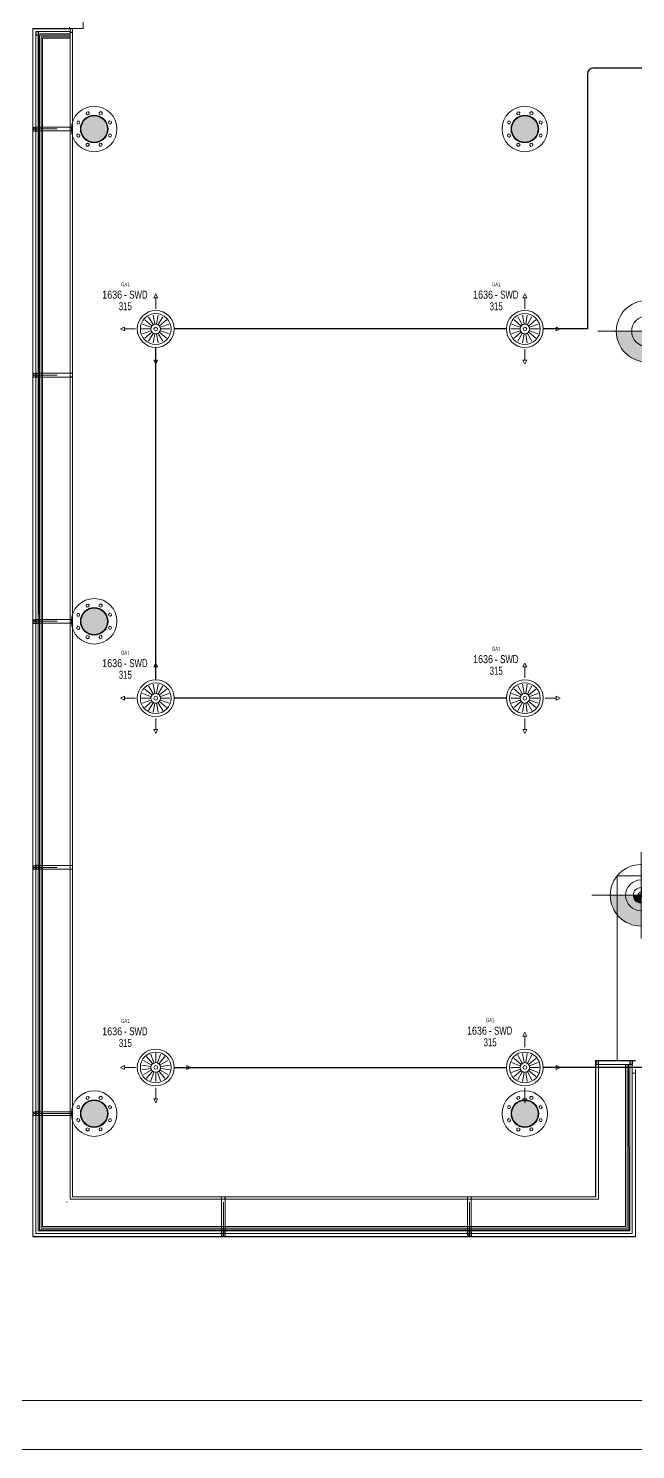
# Model space of a CAD drawing. Extents: x -9058 to 11890, y 0 to 4205.
# Drawn here: x 7628 to 8615, y 0 to 2309 of the extents above; entities that cross this region are included whole.
import ezdxf
from ezdxf.enums import TextEntityAlignment as Align

# ---------------------------------------------------------------- set-up
doc = ezdxf.new("R2010")
doc.units = 0
doc.header["$MEASUREMENT"] = 0
doc.layers.get('0').update_dxf_attribs({"color": 9, "lineweight": 9})
for name, color, linetype, lineweight in [('-M-HV-MNF-KOD', 241, 'Continuous', 9), ('-M-HV-MNF-OLCU', 241, 'Continuous', 9), ('-M-HVAC-S-MNFTXT', 61, 'Continuous', 9), ('32', 9, 'Continuous', 9), ('40A', 9, 'Continuous', 9), ('E-KABLO', 7, 'Continuous', 30), ('M-TEFRIS2-015', 129, 'Continuous', 9), ('M-TEFRIS2-015 @ 1 (1)', 129, 'Continuous', 9), ('M-TEFRIS2-015 @ 10 (1)', 129, 'Continuous', 9), ('M-TEFRIS2-015 @ 10 (2)', 129, 'Continuous', 9), ('M-TEFRIS2-015 @ 2 (1)', 129, 'Continuous', 9), ('M-TEFRIS2-015 @ 20', 129, 'Continuous', 9), ('M-TEFRIS2-015 @ 5 (1)', 129, 'Continuous', 9), ('M-TEFRIS2-015 @ 5 (2)', 129, 'Continuous', 9)]:
    doc.layers.add(name, color=color, linetype=linetype, lineweight=lineweight)
doc.layers.add('-M-HV-MNF-TIP', color=168, linetype='Continuous', lineweight=9, plot=False)
doc.styles.add('Arial', font='arial.ttf', dxfattribs={"height": 2.5})
doc.styles.add('DEBI-BLOCK', font='arial.ttf', dxfattribs={"width": 0.8})

# ---------------------------------------------------------------- blocks, each defined once
blk = doc.blocks.new('0a_elevationtarget-p')
h = blk.add_hatch(color=256)
h.paths.add_polyline_path([(2.5, 0, 0.414214), (0, 2.5), (0, 0)])
h.paths.add_polyline_path([(0, 0), (-2.5, 0, 0.414214), (0, -2.5)])
blk.add_line((0, -3.5), (0, 3.5))
blk.add_lwpolyline([(16.6, 0), (-4, 0)])
blk.add_circle((0, 0), 2.5)
at = {"layer": '40A'}
blk.add_lwpolyline([(-2.5, 0), (2.5, 0)], dxfattribs=at)
at = {"style": 'Arial'}
blk.add_attdef('BITMISKOT', text='', height=2, dxfattribs=at).set_placement((4.5, 0), align=Align.BOTTOM_LEFT)
blk.add_attdef('KABAKOT', text='', height=2, dxfattribs=at).set_placement((4.5, -0.59), align=Align.TOP_LEFT)
blk = doc.blocks.new('*U668')
at = {"layer": 'M-TEFRIS2-015 @ 1 (1)'}
ref = blk.add_blockref('0a_elevationtarget-p', (8623.9, 900.7), dxfattribs=at)
ref.add_attrib('BITMISKOT', 'BK +2.80', dxfattribs={"layer": '0', "height": 2, "style": 'Arial'}).set_placement((8628.4, 900.7), align=Align.BOTTOM_LEFT)
at = {"layer": 'M-TEFRIS2-015 @ 10 (1)'}
ref = blk.add_blockref('0a_elevationtarget-p', (8623.9, 900.7), dxfattribs=dict(at, xscale=10, yscale=10, zscale=10))
ref.add_attrib('BITMISKOT', 'BK +2.80', dxfattribs={"layer": '0', "height": 20, "style": 'Arial'}).set_placement((8668.9, 900.7), align=Align.BOTTOM_LEFT)
at = {"layer": 'M-TEFRIS2-015 @ 10 (2)'}
ref = blk.add_blockref('0a_elevationtarget-p', (8623.9, 900.7), dxfattribs=dict(at, xscale=10, yscale=10, zscale=10))
ref.add_attrib('BITMISKOT', 'BK +2.80', dxfattribs={"layer": '0', "height": 20, "style": 'Arial'}).set_placement((8668.9, 900.7), align=Align.BOTTOM_LEFT)
at = {"layer": 'M-TEFRIS2-015 @ 2 (1)'}
ref = blk.add_blockref('0a_elevationtarget-p', (8623.9, 900.7), dxfattribs=dict(at, xscale=2, yscale=2, zscale=2))
ref.add_attrib('BITMISKOT', 'BK +2.80', dxfattribs={"layer": '0', "height": 4, "style": 'Arial'}).set_placement((8632.9, 900.7), align=Align.BOTTOM_LEFT)
at = {"layer": 'M-TEFRIS2-015 @ 20'}
ref = blk.add_blockref('0a_elevationtarget-p', (8623.9, 900.7), dxfattribs=dict(at, xscale=20, yscale=20, zscale=20))
ref.add_attrib('BITMISKOT', 'BK +2.80', dxfattribs={"layer": '0', "height": 40, "style": 'Arial'}).set_placement((8713.9, 900.7), align=Align.BOTTOM_LEFT)
at = {"layer": 'M-TEFRIS2-015 @ 5 (1)'}
ref = blk.add_blockref('0a_elevationtarget-p', (8623.9, 900.7), dxfattribs=dict(at, xscale=5, yscale=5, zscale=5))
ref.add_attrib('BITMISKOT', 'BK +2.80', dxfattribs={"layer": '0', "height": 10, "style": 'Arial'}).set_placement((8646.4, 900.7), align=Align.BOTTOM_LEFT)
at = {"layer": 'M-TEFRIS2-015 @ 5 (2)'}
ref = blk.add_blockref('0a_elevationtarget-p', (8623.9, 900.7), dxfattribs=dict(at, xscale=5, yscale=5, zscale=5))
ref.add_attrib('BITMISKOT', 'BK +2.80', dxfattribs={"layer": '0', "height": 10, "style": 'Arial'}).set_placement((8646.4, 900.7), align=Align.BOTTOM_LEFT)
blk = doc.blocks.new('*U670')
at = {"layer": 'M-TEFRIS2-015 @ 1 (1)'}
blk.add_blockref('0a_elevationtarget-p', (8633.7, 1817.3), dxfattribs=at).add_auto_attribs({'BITMISKOT': 'BK +0.10', 'KABAKOT': 'KK -%%p0.00'})
at = {"layer": 'M-TEFRIS2-015 @ 10 (1)', "xscale": 10, "yscale": 10, "zscale": 10}
blk.add_blockref('0a_elevationtarget-p', (8633.7, 1817.3), dxfattribs=at).add_auto_attribs({'BITMISKOT': 'BK +0.10', 'KABAKOT': 'KK -%%p0.00'})
at = {"layer": 'M-TEFRIS2-015 @ 10 (2)', "xscale": 10, "yscale": 10, "zscale": 10}
blk.add_blockref('0a_elevationtarget-p', (8633.7, 1817.3), dxfattribs=at).add_auto_attribs({'BITMISKOT': 'BK +0.10', 'KABAKOT': 'KK -%%p0.00'})
at = {"layer": 'M-TEFRIS2-015 @ 2 (1)', "xscale": 2, "yscale": 2, "zscale": 2}
blk.add_blockref('0a_elevationtarget-p', (8633.7, 1817.3), dxfattribs=at).add_auto_attribs({'BITMISKOT': 'BK +0.10', 'KABAKOT': 'KK -%%p0.00'})
at = {"layer": 'M-TEFRIS2-015 @ 20', "xscale": 20, "yscale": 20, "zscale": 20}
blk.add_blockref('0a_elevationtarget-p', (8633.7, 1817.3), dxfattribs=at).add_auto_attribs({'BITMISKOT': 'BK +0.10', 'KABAKOT': 'KK -%%p0.00'})
at = {"layer": 'M-TEFRIS2-015 @ 5 (1)', "xscale": 5, "yscale": 5, "zscale": 5}
blk.add_blockref('0a_elevationtarget-p', (8652.6, 2180.6), dxfattribs=at).add_auto_attribs({'BITMISKOT': 'BK +0.10', 'KABAKOT': 'KK -%%p0.00'})
at = {"layer": 'M-TEFRIS2-015 @ 5 (2)', "xscale": 5, "yscale": 5, "zscale": 5}
blk.add_blockref('0a_elevationtarget-p', (8652.6, 2180.6), dxfattribs=at).add_auto_attribs({'BITMISKOT': 'BK +0.10', 'KABAKOT': 'KK -%%p0.00'})
blk = doc.blocks.new('2D-USWC1-600')
at = {"layer": '32'}
for p, q in [((-8.3, 0), (-23, 0)), ((-7.8, 2.9), (-21.6, 7.9)), ((-6.4, 5.4), (-17.6, 14.8)), ((-4.2, 7.2), (-11.5, 19.9)), ((-1.4, 8.2), (-4, 22.7)), ((1.4, 8.2), (4, 22.7)), ((4.2, 7.2), (11.5, 19.9)), ((6.4, 5.4), (17.6, 14.8)), ((7.8, 2.9), (21.6, 7.9)), ((8.3, 0), (23, 0)), ((-7.8, -2.9), (-21.6, -7.9)), ((-6.4, -5.4), (-17.6, -14.8)), ((-4.2, -7.2), (-11.5, -19.9)), ((-1.4, -8.2), (-4, -22.7)), ((1.4, -8.2), (4, -22.7)), ((4.2, -7.2), (11.5, -19.9)), ((6.4, -5.4), (17.6, -14.8)), ((7.8, -2.9), (21.6, -7.9))]:
    blk.add_line(p, q, dxfattribs=at)
for points in [[(0, 50.8), (-3.1, 50.8), (0, 57.2), (3.1, 50.8), (0, 50.8), (0, 33)], [(-50.8, 0), (-50.8, -3.1), (-57.2, 0), (-50.8, 3.1), (-50.8, 0), (-33, 0)], [(0, -50.8), (3.1, -50.8), (0, -57.2), (-3.1, -50.8), (0, -50.8), (0, -33)]]:
    blk.add_lwpolyline(points, dxfattribs=at)
for radius in [30, 25, 7.83, 3]:
    blk.add_circle((0, 0), radius, dxfattribs=at)
blk = doc.blocks.new('DEBI110')
at = {"layer": '-M-HV-MNF-KOD', "style": 'Arial', "width": 0.8, "flags": 9}
blk.add_attdef('ID', text='', height=0.3, dxfattribs=at).set_placement((0, 0), align=Align.MIDDLE)
at = {"layer": '-M-HV-MNF-KOD', "color": 241, "style": 'Arial', "width": 0.8, "flags": 9}
blk.add_attdef('KOD', text='', height=1, dxfattribs=at).set_placement((-1.25, -2.82), align=Align.TOP_LEFT)
at = {"layer": '-M-HV-MNF-OLCU', "color": 241, "style": 'Arial', "width": 0.7, "flags": 8}
blk.add_attdef('OLCU', text='', height=1, dxfattribs=at).set_placement((0, -1.75), align=Align.TOP_CENTER)
at = {"layer": '-M-HV-MNF-OLCU', "color": 85, "style": 'Arial', "width": 0.7, "flags": 8}
blk.add_attdef('TEKRAR', text='', height=1, dxfattribs=at).set_placement((0, -2.91), align=Align.TOP_CENTER)
at = {"layer": '-M-HV-MNF-TIP', "style": 'DEBI-BLOCK', "width": 0.6, "flags": 8}
blk.add_attdef('GRUP', text='', height=0.5, dxfattribs=at).set_placement((0, 0.1), align=Align.BOTTOM_CENTER)
at = {"style": 'Arial', "width": 0.8, "flags": 8}
blk.add_attdef('DEBI', text='', height=1, dxfattribs=at).set_placement((-0.4, -0.3), align=Align.TOP_RIGHT)
blk.add_attdef('DUM', text='', height=1, dxfattribs=at).set_placement((0, -0.3), align=Align.TOP_CENTER)
at = {"style": 'Arial', "width": 0.7, "flags": 8}
blk.add_attdef('TIP', text='', height=1, dxfattribs=at).set_placement((0.5, -0.3), align=Align.TOP_LEFT)

msp = doc.modelspace()

# ---------------------------------------------------------------- hatches: boundary and pattern name
at = {"layer": 'M-TEFRIS2-015'}
h = msp.add_hatch(color=256, dxfattribs=at)
h.dxf.hatch_style = 1
edge = h.paths.add_edge_path()
edge.add_arc((7735.1, 2145.9), 22.5, 0, 360)
h = msp.add_hatch(color=256, dxfattribs=at)
h.dxf.hatch_style = 1
edge = h.paths.add_edge_path()
edge.add_arc((8435.1, 2145.9), 22.5, 0, 360)
for points in [[(7640.5, 2144.3), (7640, 2144.3), (7640, 2146.8), (7640.5, 2146.8)], [(7640.5, 1744.3), (7640, 1744.3), (7640, 1746.8), (7640.5, 1746.8)], [(7640.5, 1346.8), (7640, 1346.8), (7640, 1344.3), (7640.5, 1344.3)], [(7640.5, 947.1), (7640, 947.1), (7640, 944.6), (7640.5, 944.6)], [(8609.8, 630.5), (8610.3, 630.5), (8610.3, 628), (8609.8, 628)], [(7640.5, 546.8), (7640, 546.8), (7640, 544.3), (7640.5, 544.3)], [(7946.4, 351.3), (7946.4, 350.8), (7943.9, 350.8), (7943.9, 351.3)], [(8346.4, 351.3), (8346.4, 350.8), (8343.9, 350.8), (8343.9, 351.3)]]:
    msp.add_hatch(color=256, dxfattribs=at).paths.add_polyline_path(points)
h = msp.add_hatch(color=256, dxfattribs=at)
h.dxf.hatch_style = 1
edge = h.paths.add_edge_path()
edge.add_arc((7735.1, 1345.9), 22.5, 0, 360)
h = msp.add_hatch(color=256, dxfattribs=at)
h.dxf.hatch_style = 1
edge = h.paths.add_edge_path()
edge.add_arc((7735.1, 545.9), 22.5, 0, 360)
h = msp.add_hatch(color=256, dxfattribs=at)
h.dxf.hatch_style = 1
edge = h.paths.add_edge_path()
edge.add_arc((8435.1, 545.9), 22.5, 0, 360)

# ---------------------------------------------------------------- linework, layer by layer
at = {"layer": '40A'}
for points in [[(11890, 4205), (5945, 4205), (5945, 0), (11890, 0)], [(11350.1, 80), (6025, 80), (6025, 4125), (11350.1, 4125)]]:
    msp.add_lwpolyline(points, close=True, dxfattribs=at)
at = {"layer": 'E-KABLO', "color": 6, "ltscale": 40}
for p, q in [((8546.7, 2245.2), (9219, 2245.2)), ((8536.7, 2235.2), (8536.7, 1820.9)), ((8405.1, 1820.9), (7865.1, 1820.9)), ((8536.7, 1820.9), (8465.1, 1820.9)), ((7835.1, 1250.9), (7835.1, 1790.9)), ((8405.1, 1220.9), (7865.1, 1220.9)), ((7865.1, 620.9), (8405.1, 620.9)), ((9085, 620.9), (8465.1, 620.9))]:
    msp.add_line(p, q, dxfattribs=at)
msp.add_arc((8546.7, 2235.2), 10, 90, 180, dxfattribs=at)
at = {"layer": 'M-TEFRIS2-015'}
for p, q in [((7699.9, 2302.8), (7699.9, 410.7)), ((7700.1, 2302.6), (7700.1, 410.9)), ((7945.1, 402.2), (7945.1, 346.3)), ((8345.1, 402.2), (8345.1, 346.1))]:
    msp.add_line(p, q, dxfattribs=at)
for points in [[(7717.1, 2565.9), (7717.1, 2309.1), (7695.1, 2309.1), (7695.1, 2311.1)], [(7944.4, 345.9), (7635.1, 345.9), (7635.1, 2309.1), (7675.1, 2309.1)], [(8615.1, 605.6), (8615.1, 345.9), (7635.1, 345.9), (7635.1, 2308.9), (7675.1, 2308.9)], [(7640.5, 2304.4), (7644.5, 2304.4), (7644.5, 2298.4), (7640.5, 2298.4), (7640.5, 2304.4)], [(7640.5, 2142.9), (7640.5, 2304.4), (7695.9, 2304.4)], [(7644.3, 413.2), (7644.5, 2300.4), (7695.9, 2300.4)], [(7947.9, 355.3), (7644.3, 355.3), (7644.3, 2300.4), (7695.1, 2300.4)], [(7947.9, 357.3), (7646.3, 357.3), (7646.3, 2298.4), (7695.1, 2298.4)], [(7947.9, 359.8), (7648.8, 359.8), (7648.8, 2295.9), (7695.1, 2295.9)], [(7947.9, 362.3), (7651.3, 362.3), (7651.3, 2293.4), (7695.1, 2293.4)], [(7695.9, 2309.1), (7699.9, 2309.1), (7699.9, 2302.8), (7695.9, 2302.8), (7695.9, 2309.1)], [(7695.9, 2302.8), (7695.9, 406.7), (8554.6, 406.7), (8554.6, 625.9)], [(7699.9, 2150), (7699.9, 2309.1)], [(7722.6, 2173.3), (7725.1, 2174), (7726.9, 2172.2), (7726.3, 2169.7), (7723.8, 2169), (7721.9, 2170.8), (7722.6, 2173.3)], [(7745.7, 2174.1), (7747.9, 2172.8), (7747.9, 2170.2), (7745.7, 2168.9), (7743.4, 2170.2), (7743.4, 2172.8), (7745.7, 2174.1)], [(8422.6, 2173.3), (8425.1, 2174), (8426.9, 2172.2), (8426.3, 2169.7), (8423.8, 2169), (8421.9, 2170.8), (8422.6, 2173.3)], [(8445.7, 2174.1), (8447.9, 2172.8), (8447.9, 2170.2), (8445.7, 2168.9), (8443.4, 2170.2), (8443.4, 2172.8), (8445.7, 2174.1)], [(7636.2, 2148.5), (7639.9, 2148.5), (7639.9, 2142.6), (7636.2, 2142.6)], [(7636.2, 2142.6), (7639.9, 2142.6), (7639.9, 2148.5), (7636.2, 2148.5)], [(7642.3, 2142.6), (7640.4, 2142.6), (7640.4, 2149.1), (7638.5, 2149.1)], [(7638.5, 2142.6), (7640.4, 2142.6), (7640.4, 2149.1), (7642.3, 2149.1)], [(7699.9, 351.3), (7640.5, 351.3), (7640.5, 2148.9), (7695.9, 2148.9)], [(7640.5, 2148.9), (7644.5, 2148.9), (7644.5, 2142.9), (7640.5, 2142.9), (7640.5, 2148.9)], [(7640.5, 2148.9), (7644.5, 2148.9), (7644.5, 2142.9), (7640.5, 2142.9), (7640.5, 2148.9)], [(7644.5, 2148.9), (7695.9, 2148.9)], [(7695.9, 2148.9), (7699.9, 2148.9), (7699.9, 2142.9), (7695.9, 2142.9), (7695.9, 2148.9)], [(7695.9, 2148.9), (7699.9, 2148.9), (7699.9, 2142.9), (7695.9, 2142.9), (7695.9, 2148.9)], [(7699.9, 1778.9), (7699.9, 2148.9)], [(7706.8, 2156.5), (7708.1, 2158.7), (7710.7, 2158.7), (7712, 2156.5), (7710.7, 2154.2), (7708.1, 2154.2), (7706.8, 2156.5)], [(7762.5, 2158.3), (7763.2, 2155.8), (7761.4, 2154), (7758.9, 2154.7), (7758.2, 2157.2), (7760, 2159), (7762.5, 2158.3)], [(8406.8, 2156.5), (8408.1, 2158.7), (8410.7, 2158.7), (8412, 2156.5), (8410.7, 2154.2), (8408.1, 2154.2), (8406.8, 2156.5)], [(8462.5, 2158.3), (8463.2, 2155.8), (8461.4, 2154), (8458.9, 2154.7), (8458.2, 2157.2), (8460, 2159), (8462.5, 2158.3)], [(7635.1, 2145.9), (7675.1, 2145.9)], [(7644.5, 2142.9), (7695.9, 2142.9)], [(7707.6, 2133.4), (7706.9, 2135.9), (7708.7, 2137.8), (7711.3, 2137.1), (7711.9, 2134.6), (7710.1, 2132.7), (7707.6, 2133.4)], [(7763.3, 2135.3), (7762, 2133), (7759.4, 2133), (7758.1, 2135.3), (7759.4, 2137.5), (7762, 2137.5), (7763.3, 2135.3)], [(8407.6, 2133.4), (8406.9, 2135.9), (8408.7, 2137.8), (8411.3, 2137.1), (8411.9, 2134.6), (8410.1, 2132.7), (8407.6, 2133.4)], [(8463.3, 2135.3), (8462, 2133), (8459.4, 2133), (8458.1, 2135.3), (8459.4, 2137.5), (8462, 2137.5), (8463.3, 2135.3)], [(7724.4, 2117.6), (7722.2, 2118.9), (7722.2, 2121.5), (7724.4, 2122.8), (7726.7, 2121.5), (7726.7, 2118.9), (7724.4, 2117.6)], [(7747.5, 2118.4), (7745, 2117.7), (7743.2, 2119.6), (7743.8, 2122.1), (7746.3, 2122.7), (7748.2, 2120.9), (7747.5, 2118.4)], [(8424.4, 2117.6), (8422.2, 2118.9), (8422.2, 2121.5), (8424.4, 2122.8), (8426.7, 2121.5), (8426.7, 2118.9), (8424.4, 2117.6)], [(8447.5, 2118.4), (8445, 2117.7), (8443.2, 2119.6), (8443.8, 2122.1), (8446.3, 2122.7), (8448.2, 2120.9), (8447.5, 2118.4)], [(7699.9, 1305.5), (7699.9, 1778.9)], [(7635.1, 1745.9), (7675.1, 1745.9)], [(7636.2, 1748.5), (7639.9, 1748.5), (7639.9, 1742.6), (7636.2, 1742.6)], [(7636.2, 1742.6), (7639.9, 1742.6), (7639.9, 1748.5), (7636.2, 1748.5)], [(7642.3, 1742.6), (7640.4, 1742.6), (7640.4, 1749.1), (7638.5, 1749.1)], [(7638.5, 1742.6), (7640.4, 1742.6), (7640.4, 1749.1), (7642.3, 1749.1)], [(7640.5, 1748.9), (7644.5, 1748.9), (7644.5, 1742.9), (7640.5, 1742.9), (7640.5, 1748.9)], [(7644.5, 1748.9), (7695.9, 1748.9)], [(7644.5, 1742.9), (7695.9, 1742.9)], [(7695.9, 1748.9), (7699.9, 1748.9), (7699.9, 1742.9), (7695.9, 1742.9), (7695.9, 1748.9)], [(7722.6, 1373.3), (7725.1, 1374), (7726.9, 1372.2), (7726.3, 1369.7), (7723.8, 1369), (7721.9, 1370.8), (7722.6, 1373.3)], [(7745.7, 1374.1), (7747.9, 1372.8), (7747.9, 1370.2), (7745.7, 1368.9), (7743.4, 1370.2), (7743.4, 1372.8), (7745.7, 1374.1)], [(7635.1, 1345.9), (7675.1, 1345.9)], [(7636.2, 1342.6), (7639.9, 1342.6), (7639.9, 1348.5), (7636.2, 1348.5)], [(7636.2, 1348.5), (7639.9, 1348.5), (7639.9, 1342.6), (7636.2, 1342.6)], [(7642.3, 1342.6), (7640.4, 1342.6), (7640.4, 1349.1), (7638.5, 1349.1)], [(7638.5, 1342.6), (7640.4, 1342.6), (7640.4, 1349.1), (7642.3, 1349.1)], [(7640.5, 1348.9), (7644.5, 1348.9), (7644.5, 1342.9), (7640.5, 1342.9), (7640.5, 1348.9)], [(7644.5, 1348.9), (7695.9, 1348.9)], [(7644.5, 1342.9), (7695.9, 1342.9)], [(7695.9, 1348.9), (7699.9, 1348.9), (7699.9, 1342.9), (7695.9, 1342.9), (7695.9, 1348.9)], [(7706.8, 1356.5), (7708.1, 1358.7), (7710.7, 1358.7), (7712, 1356.5), (7710.7, 1354.2), (7708.1, 1354.2), (7706.8, 1356.5)], [(7762.5, 1358.3), (7763.2, 1355.8), (7761.4, 1354), (7758.9, 1354.7), (7758.2, 1357.2), (7760, 1359), (7762.5, 1358.3)], [(7707.6, 1333.4), (7706.9, 1335.9), (7708.7, 1337.8), (7711.3, 1337.1), (7711.9, 1334.6), (7710.1, 1332.7), (7707.6, 1333.4)], [(7724.4, 1317.6), (7722.2, 1318.9), (7722.2, 1321.5), (7724.4, 1322.8), (7726.7, 1321.5), (7726.7, 1318.9), (7724.4, 1317.6)], [(7747.5, 1318.4), (7745, 1317.7), (7743.2, 1319.6), (7743.8, 1322.1), (7746.3, 1322.7), (7748.2, 1320.9), (7747.5, 1318.4)], [(7763.3, 1335.3), (7762, 1333), (7759.4, 1333), (7758.1, 1335.3), (7759.4, 1337.5), (7762, 1337.5), (7763.3, 1335.3)], [(7636.2, 942.9), (7639.9, 942.9), (7639.9, 948.8), (7636.2, 948.8)], [(7636.2, 948.8), (7639.9, 948.8), (7639.9, 942.9), (7636.2, 942.9)], [(7642.3, 942.9), (7640.4, 942.9), (7640.4, 949.5), (7638.5, 949.5)], [(7638.5, 942.9), (7640.4, 942.9), (7640.4, 949.5), (7642.3, 949.5)], [(7640.5, 949.2), (7644.5, 949.2), (7644.5, 943.2), (7640.5, 943.2), (7640.5, 949.2)], [(7644.5, 949.2), (7695.9, 949.2)], [(7695.9, 949.2), (7699.9, 949.2), (7699.9, 943.2), (7695.9, 943.2), (7695.9, 949.2)], [(7635.1, 945.9), (7675.1, 945.9)], [(7644.5, 943.2), (7695.9, 943.2)], [(8965.1, 632.1), (8965.1, 932.1), (8585.1, 932.1), (8585.1, 632.1)], [(8609.6, 625.9), (8609.6, 351.3), (7640.5, 351.3), (7640.5, 409.2)], [(8605.8, 625.9), (8605.9, 355.3), (7947.8, 355.3), (7947.8, 406.7)], [(8603.8, 625.9), (8603.9, 357.3), (7947.8, 357.3), (7947.8, 357.3)], [(8605.8, 625.9), (8605.9, 355.3), (7947.8, 355.3)], [(8598.8, 625.9), (8598.9, 362.3), (7947.8, 362.3)], [(8601.3, 625.9), (8601.4, 359.8), (7947.8, 359.8)], [(8615.1, 632.1), (8550.1, 632.1), (8550.1, 410.9)], [(8550.3, 410.7), (8550.3, 631.9), (8615.1, 631.9)], [(8554.6, 625.9), (8550.6, 625.9), (8550.6, 631.9), (8554.6, 631.9), (8554.6, 625.9)], [(8609.8, 631.9), (8554.6, 631.9)], [(8605.8, 625.9), (8554.6, 625.9)], [(8609.8, 625.9), (8605.8, 625.9), (8605.8, 631.9), (8609.8, 631.9), (8609.8, 625.9)], [(8609.8, 625.9), (8609.6, 625.9)], [(8615.1, 617.4), (8615.1, 345.9), (7945.8, 345.9)], [(8574.5, 346.1), (8614.9, 346.1), (8614.9, 364.8), (8614.9, 611.4), (8609.6, 611.4), (8609.6, 611.6), (8615.1, 611.6), (8615.1, 364.8), (8615.1, 345.9), (8574.3, 345.9)], [(7706.8, 556.5), (7708.1, 558.7), (7710.7, 558.7), (7712, 556.5), (7710.7, 554.2), (7708.1, 554.2), (7706.8, 556.5)], [(7722.6, 573.3), (7725.1, 574), (7726.9, 572.2), (7726.3, 569.7), (7723.8, 569), (7721.9, 570.8), (7722.6, 573.3)], [(7745.7, 574.1), (7747.9, 572.8), (7747.9, 570.2), (7745.7, 568.9), (7743.4, 570.2), (7743.4, 572.8), (7745.7, 574.1)], [(7762.5, 558.3), (7763.2, 555.8), (7761.4, 554), (7758.9, 554.7), (7758.2, 557.2), (7760, 559), (7762.5, 558.3)], [(8406.8, 556.5), (8408.1, 558.7), (8410.7, 558.7), (8412, 556.5), (8410.7, 554.2), (8408.1, 554.2), (8406.8, 556.5)], [(8422.6, 573.3), (8425.1, 574), (8426.9, 572.2), (8426.3, 569.7), (8423.8, 569), (8421.9, 570.8), (8422.6, 573.3)], [(8445.7, 574.1), (8447.9, 572.8), (8447.9, 570.2), (8445.7, 568.9), (8443.4, 570.2), (8443.4, 572.8), (8445.7, 574.1)], [(8462.5, 558.3), (8463.2, 555.8), (8461.4, 554), (8458.9, 554.7), (8458.2, 557.2), (8460, 559), (8462.5, 558.3)], [(7635.1, 545.9), (7698.9, 545.9)], [(7675.6, 346.1), (7635.3, 346.1), (7635.3, 364.8), (7635.3, 544.9), (7637.8, 544.9), (7637.8, 545.1), (7635.1, 545.1), (7635.1, 364.8), (7635.1, 345.9), (7675.8, 345.9)], [(7636.2, 542.6), (7639.9, 542.6), (7639.9, 548.5), (7636.2, 548.5)], [(7636.2, 548.5), (7639.9, 548.5), (7639.9, 542.6), (7636.2, 542.6)], [(7642.3, 542.6), (7640.4, 542.6), (7640.4, 549.1), (7638.5, 549.1)], [(7638.5, 542.6), (7640.4, 542.6), (7640.4, 549.1), (7642.3, 549.1)], [(7640.5, 548.9), (7644.5, 548.9), (7644.5, 542.9), (7640.5, 542.9), (7640.5, 548.9)], [(7644.5, 548.9), (7695.9, 548.9)], [(7644.5, 542.9), (7695.9, 542.9)], [(7695.9, 548.9), (7699.9, 548.9), (7699.9, 542.9), (7695.9, 542.9), (7695.9, 548.9)], [(7707.6, 533.4), (7706.9, 535.9), (7708.7, 537.8), (7711.3, 537.1), (7711.9, 534.6), (7710.1, 532.7), (7707.6, 533.4)], [(7763.3, 535.3), (7762, 533), (7759.4, 533), (7758.1, 535.3), (7759.4, 537.5), (7762, 537.5), (7763.3, 535.3)], [(8407.6, 533.4), (8406.9, 535.9), (8408.7, 537.8), (8411.3, 537.1), (8411.9, 534.6), (8410.1, 532.7), (8407.6, 533.4)], [(8463.3, 535.3), (8462, 533), (8459.4, 533), (8458.1, 535.3), (8459.4, 537.5), (8462, 537.5), (8463.3, 535.3)], [(7724.4, 517.6), (7722.2, 518.9), (7722.2, 521.5), (7724.4, 522.8), (7726.7, 521.5), (7726.7, 518.9), (7724.4, 517.6)], [(7747.5, 518.4), (7745, 517.7), (7743.2, 519.6), (7743.8, 522.1), (7746.3, 522.7), (7748.2, 520.9), (7747.5, 518.4)], [(8424.4, 517.6), (8422.2, 518.9), (8422.2, 521.5), (8424.4, 522.8), (8426.7, 521.5), (8426.7, 518.9), (8424.4, 517.6)], [(8447.5, 518.4), (8445, 517.7), (8443.2, 519.6), (8443.8, 522.1), (8446.3, 522.7), (8448.2, 520.9), (8447.5, 518.4)], [(7947.8, 355.3), (7644.3, 355.3), (7644.3, 413.2)], [(7691.4, 402.2), (7690.1, 402.2)], [(7940.7, 410.7), (7699.9, 410.7)], [(8550.3, 410.7), (7699.9, 410.7)], [(7700.1, 410.9), (8550.1, 410.9)], [(7941.8, 406.7), (7941.8, 410.7), (7947.8, 410.7), (7947.8, 406.7), (7941.8, 406.7)], [(8167.2, 410.7), (7941.8, 410.7)], [(7941.8, 406.7), (7941.8, 410.7), (7947.8, 410.7), (7947.8, 406.7), (7941.8, 406.7)], [(7941.8, 355.3), (7941.8, 406.7)], [(7947.8, 355.3), (7947.8, 406.7)], [(8521.6, 410.7), (8167.2, 410.7)], [(8341.8, 406.7), (8341.8, 410.7), (8347.8, 410.7), (8347.8, 406.7), (8341.8, 406.7)], [(8341.8, 355.3), (8341.8, 406.7)], [(8347.8, 355.3), (8347.8, 406.7)], [(7948.1, 353.1), (7948.1, 351.2), (7941.5, 351.2), (7941.5, 349.3)], [(7948.1, 349.3), (7948.1, 351.2), (7941.5, 351.2), (7941.5, 353.1)], [(7941.8, 351.3), (7941.8, 355.3), (7947.8, 355.3), (7947.8, 351.3), (7941.8, 351.3)], [(7941.8, 351.3), (7941.8, 355.3), (7947.8, 355.3), (7947.8, 351.3), (7941.8, 351.3)], [(7942.2, 347), (7942.2, 350.7), (7948.1, 350.7), (7948.1, 347)], [(7948.1, 347), (7948.1, 350.7), (7942.2, 350.7), (7942.2, 347)], [(8348.1, 353.1), (8348.1, 351.2), (8341.5, 351.2), (8341.5, 349.3)], [(8348.1, 349.3), (8348.1, 351.2), (8341.5, 351.2), (8341.5, 353.1)], [(8341.8, 351.3), (8341.8, 355.3), (8347.8, 355.3), (8347.8, 351.3), (8341.8, 351.3)], [(8342.2, 347), (8342.2, 350.7), (8348.1, 350.7), (8348.1, 347)], [(8348.1, 347), (8348.1, 350.7), (8342.2, 350.7), (8342.2, 347)], [(8574.5, 346.1), (8534.2, 346.1), (8346, 346.1), (8346, 348.6), (8345.8, 348.6), (8345.8, 345.9), (8534.2, 345.9), (8574.7, 345.9)]]:
    msp.add_lwpolyline(points, dxfattribs=at)
for points in [[(7637.8, 2146.5), (7635.3, 2146.5), (7635.3, 2155.9), (7635.3, 2308.9), (7695.1, 2308.9), (7695.1, 2309.1), (7635.1, 2309.1), (7635.1, 2155.9), (7635.1, 2146.3), (7637.8, 2146.3)], [(7640.7, 2304.2), (7644.3, 2304.2), (7644.3, 2298.6), (7640.7, 2298.6)], [(7696.1, 2308.9), (7699.7, 2308.9), (7699.7, 2303), (7696.1, 2303)], [(7640.7, 2148.7), (7644.3, 2148.7), (7644.3, 2143.1), (7640.7, 2143.1)], [(7640.7, 2148.7), (7644.3, 2148.7), (7644.3, 2143.1), (7640.7, 2143.1)], [(7696.1, 2148.7), (7699.7, 2148.7), (7699.7, 2143.1), (7696.1, 2143.1)], [(7696.1, 2148.7), (7699.7, 2148.7), (7699.7, 2143.1), (7696.1, 2143.1)], [(7637.8, 1746.5), (7635.3, 1746.5), (7635.3, 1755.9), (7635.3, 2144.7), (7637.8, 2144.7), (7637.8, 2144.9), (7635.1, 2144.9), (7635.1, 1755.9), (7635.1, 1746.3), (7637.8, 1746.3)], [(7640.5, 2144.3), (7640, 2144.3), (7640, 2146.8), (7640.5, 2146.8)], [(7637.8, 1347.1), (7635.3, 1347.1), (7635.3, 1292.9), (7635.3, 1744.7), (7637.8, 1744.7), (7637.8, 1744.9), (7635.1, 1744.9), (7635.1, 1292.9), (7635.1, 1346.9), (7637.8, 1346.9)], [(7640.5, 1744.3), (7640, 1744.3), (7640, 1746.8), (7640.5, 1746.8)], [(7640.7, 1748.7), (7644.3, 1748.7), (7644.3, 1743.1), (7640.7, 1743.1)], [(7696.1, 1748.7), (7699.7, 1748.7), (7699.7, 1743.1), (7696.1, 1743.1)], [(7637.8, 947.5), (7635.3, 947.5), (7635.3, 947.5), (7635.3, 1344.6), (7637.8, 1344.6), (7637.8, 1344.8), (7635.1, 1344.8), (7635.1, 947.3), (7635.1, 947.3), (7637.8, 947.3)], [(7640.5, 1346.8), (7640, 1346.8), (7640, 1344.3), (7640.5, 1344.3)], [(7640.7, 1348.7), (7644.3, 1348.7), (7644.3, 1343.1), (7640.7, 1343.1)], [(7696.1, 1348.7), (7699.7, 1348.7), (7699.7, 1343.1), (7696.1, 1343.1)], [(7640.5, 947.1), (7640, 947.1), (7640, 944.6), (7640.5, 944.6)], [(7640.7, 949), (7644.3, 949), (7644.3, 943.4), (7640.7, 943.4)], [(7696.1, 949), (7699.7, 949), (7699.7, 943.4), (7696.1, 943.4)], [(7637.8, 546.5), (7635.3, 546.5), (7635.3, 546.5), (7635.3, 944.9), (7637.8, 944.9), (7637.8, 945.1), (7635.1, 945.1), (7635.1, 546.5), (7635.1, 546.3), (7637.8, 546.3)], [(8554.4, 626.1), (8550.8, 626.1), (8550.8, 631.7), (8554.4, 631.7)], [(8609.6, 626.1), (8606, 626.1), (8606, 631.7), (8609.6, 631.7)], [(8609.8, 630.5), (8610.3, 630.5), (8610.3, 628), (8609.8, 628)], [(7640.5, 546.8), (7640, 546.8), (7640, 544.3), (7640.5, 544.3)], [(7640.7, 548.7), (7644.3, 548.7), (7644.3, 543.1), (7640.7, 543.1)], [(7696.1, 548.7), (7699.7, 548.7), (7699.7, 543.1), (7696.1, 543.1)], [(7942, 406.9), (7942, 410.5), (7947.6, 410.5), (7947.6, 406.9)], [(7942, 406.9), (7942, 410.5), (7947.6, 410.5), (7947.6, 406.9)], [(8342, 406.9), (8342, 410.5), (8347.6, 410.5), (8347.6, 406.9)], [(7944.2, 348.6), (7944.2, 346.1), (7944.2, 346.1), (7635.3, 346.1), (7635.3, 346.1), (7635.1, 346.1), (7635.1, 345.9), (7944.4, 345.9), (7944.4, 345.9), (7944.4, 348.6)], [(7942, 351.5), (7942, 355.1), (7947.6, 355.1), (7947.6, 351.5)], [(7942, 351.5), (7942, 355.1), (7947.6, 355.1), (7947.6, 351.5)], [(7946.4, 351.3), (7946.4, 350.8), (7943.9, 350.8), (7943.9, 351.3)], [(8344.2, 348.6), (8344.2, 346.1), (8334.8, 346.1), (7946, 346.1), (7946, 348.6), (7945.8, 348.6), (7945.8, 345.9), (8334.8, 345.9), (8344.4, 345.9), (8344.4, 348.6)], [(8342, 351.5), (8342, 355.1), (8347.6, 355.1), (8347.6, 351.5)], [(8346.4, 351.3), (8346.4, 350.8), (8343.9, 350.8), (8343.9, 351.3)]]:
    msp.add_lwpolyline(points, close=True, dxfattribs=at)
for centre, radius in [((7735.1, 2145.9), 37), ((8435.1, 2145.9), 37), ((7735.1, 2145.9), 22.5), ((7735.1, 2145.9), 21.5), ((8435.1, 2145.9), 22.5), ((8435.1, 2145.9), 21.5), ((7735.1, 1345.9), 37), ((7735.1, 1345.9), 22.5), ((7735.1, 1345.9), 21.5), ((7735.1, 545.9), 37), ((8435.1, 545.9), 37), ((7735.1, 545.9), 22.5), ((7735.1, 545.9), 21.5), ((8435.1, 545.9), 22.5), ((8435.1, 545.9), 21.5)]:
    msp.add_circle(centre, radius, dxfattribs=at)

# ---------------------------------------------------------------- block references
at = {"layer": '-M-HVAC-S-MNFTXT', "xscale": 13, "yscale": 13, "zscale": 13}
for p in [(7785.7, 1887.1), (8388.5, 1887.1), (7785.7, 1288.3), (8388.5, 1294.8), (7785.7, 690.1), (8378.6, 691.1)]:
    msp.add_blockref('DEBI110', p, dxfattribs=at).add_auto_attribs({'DEBI': '1636', 'TIP': 'SWD', 'OLCU': '315', 'GRUP': 'GA1', 'DUM': '-'})
at = {"layer": '32'}
for p in [(7835.1, 1820.9), (7835.1, 1220.9)]:
    msp.add_blockref('2D-USWC1-600', p, dxfattribs=at)
for p, rotation in [((8435.1, 1820.9), 180), ((8435.1, 1220.9), 179.9999996691431), ((8435.1, 620.9), 179.9999996691431), ((7835.1, 620.9), 89.99999952277132)]:
    msp.add_blockref('2D-USWC1-600', p, dxfattribs=dict(at, rotation=rotation))
at = {"layer": 'M-TEFRIS2-015', "color": 6}
for name in ['*U670', '*U668']:
    msp.add_blockref(name, (0, 0), dxfattribs=at)

doc.saveas('drawing.dxf')
